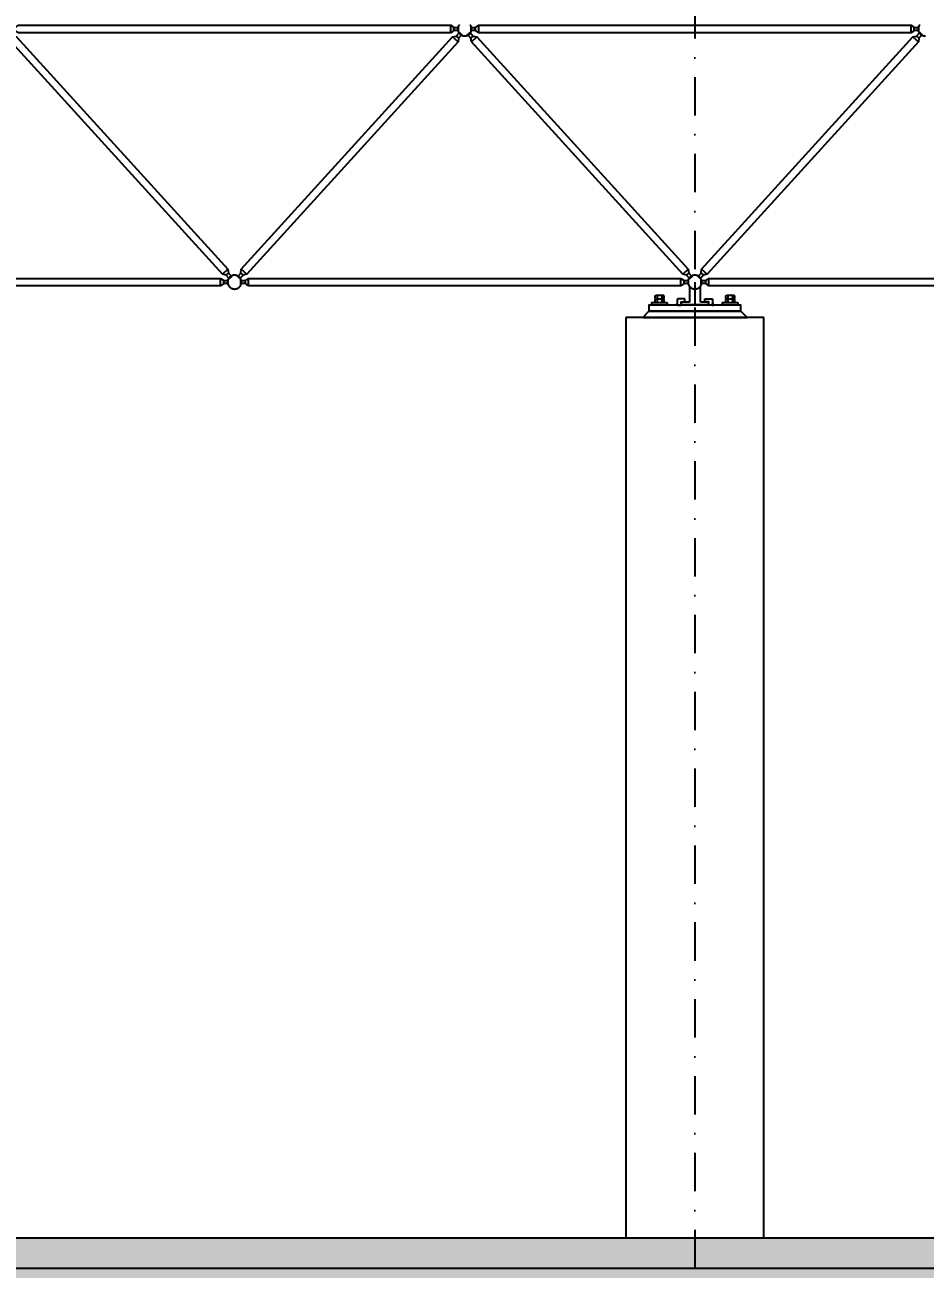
# Model space of a CAD drawing. Header units: centimetres. Extents: x 77182 to 116086, y 20619 to 33555.
# Drawn here: x 99028 to 99615, y 21920 to 22731 of the extents above; entities that cross this region are included whole.
import ezdxf

# ---------------------------------------------------------------- set-up
doc = ezdxf.new("R2010")
doc.units = ezdxf.units.CM
doc.header["$LTSCALE"] = 100
doc.linetypes.add('DASHDOT2', pattern=[0.5, 0.25, -0.125, 0, -0.125])
for name, color, linetype in [('A-ANNO-DIMS', 187, 'Continuous'), ('A-ANNO-GRID', 155, 'DASHDOT2'), ('A-ELEV-01', 255, 'Continuous'), ('A-ELEV-02', 253, 'Continuous'), ('S-CONC', 5, 'Continuous'), ('S-HTCH', 8, 'Continuous')]:
    doc.layers.add(name, color=color, linetype=linetype)
doc.styles.add('Fields_100', font='act_simplex.shx', dxfattribs={"width": 0.8, "height": 20})
doc.dimstyles.new('FIELDS_100', dxfattribs={"dimscale": 0, "dimtxt": 20, "dimasz": 5, "dimexe": 5, "dimexo": 5, "dimgap": 5, "dimtad": 0, "dimdec": 0, "dimzin": 0, "dimdsep": 46, "dimtxsty": 'Fields_100', "dimblk": 'DOT', "dimcen": 0.09, "dimclrt": 50, "dimadec": 0, "dimazin": 0, "dimtfac": 1, "dimtdec": 0, "dimtix": 1, "dimtofl": 0, "dimtmove": 1, "dimatfit": 3, "dimfxl": 5, "dimfxlon": 1, "dimtolj": 1, "dimtzin": 0, "dimarcsym": 0})

# ---------------------------------------------------------------- blocks, each defined once
blk = doc.blocks.new('SOMUN')
for p, q in [((-9.8, 7.1), (-8.2, 8)), ((-9.8, 0.9), (-9.8, 7.1)), ((-9.8, 0.9), (-8.2, 0)), ((-8.2, 8), (-5, 8)), ((-8.2, 0), (-5, 0)), ((-5, 7.1), (-6.6, 8)), ((-5, 0.9), (-6.6, 0)), ((-5, 8), (5, 8)), ((-5, 7.1), (-1.7, 8)), ((-5, 7.1), (-5, 0.9)), ((-5, 0.9), (-1.7, 0)), ((-5, 0), (5, 0)), ((5, 7.1), (1.7, 8)), ((5, 0.9), (1.7, 0)), ((5, 8), (8.2, 8)), ((5, 7.1), (6.6, 8)), ((5, 7.1), (5, 0.9)), ((5, 0.9), (6.6, 0)), ((5, 0), (8.2, 0)), ((9.8, 7.1), (8.2, 8)), ((9.8, 0.9), (8.2, 0)), ((9.8, 0.9), (9.8, 7.1))]:
    blk.add_line(p, q)
blk = doc.blocks.new('_Dot')
at = {"color": 0, "linetype": 'ByBlock', "lineweight": -2}
blk.add_line((-0.5, 0), (-1, 0), dxfattribs=at)
at = {"color": 0, "linetype": 'ByBlock', "const_width": 0.5}
blk.add_lwpolyline([(-0.25, 0, 1), (0.25, 0, 1)], format="xyb", close=True, dxfattribs=at)
blk = doc.blocks.new('*D14')
at = {"layer": 'A-ANNO-DIMS', "color": 0, "lineweight": -2, "transparency": 16777216}
for p, q in [((97664.7, 23343.48), (97664.7, 23353.48)), ((97669.7, 23348.48), (98533.03, 23348.48)), ((99459.7, 23348.48), (98596.36, 23348.48)), ((99464.7, 23343.48), (99464.7, 23353.48))]:
    blk.add_line(p, q, dxfattribs=at)
at = {"layer": 'DEFPOINTS', "color": 0, "transparency": 16777216}
for p in [(99464.7, 23348.48), (97664.7, 22503.48), (99464.7, 22503.48)]:
    blk.add_point(p, dxfattribs=at)
at = {"layer": 'A-ANNO-DIMS', "color": 0, "lineweight": -2, "transparency": 16777216, "xscale": 5, "yscale": 5, "zscale": 5, "rotation": 180}
blk.add_blockref('_Dot', (97664.7, 23348.48), dxfattribs=at)
at = {"layer": 'A-ANNO-DIMS', "color": 0, "lineweight": -2, "transparency": 16777216, "xscale": 5, "yscale": 5, "zscale": 5}
blk.add_blockref('_Dot', (99464.7, 23348.48), dxfattribs=at)
at = {"layer": 'A-ANNO-DIMS', "color": 50, "transparency": 16777216, "insert": (98564.7, 23348.48), "char_height": 20, "attachment_point": 5, "style": 'Fields_100'}
blk.add_mtext('\\A1;1800', dxfattribs=at)
blk = doc.blocks.new('*D15')
at = {"layer": 'A-ANNO-DIMS', "color": 0, "lineweight": -2, "transparency": 16777216}
for p, q in [((99464.7, 23343.48), (99464.7, 23353.48)), ((99469.7, 23348.48), (100333.03, 23348.48)), ((101259.7, 23348.48), (100396.36, 23348.48)), ((101264.7, 23343.48), (101264.7, 23353.48))]:
    blk.add_line(p, q, dxfattribs=at)
at = {"layer": 'DEFPOINTS', "color": 0, "transparency": 16777216}
for p in [(101264.7, 23348.48), (99464.7, 22503.48), (101264.7, 22503.48)]:
    blk.add_point(p, dxfattribs=at)
at = {"layer": 'A-ANNO-DIMS', "color": 0, "lineweight": -2, "transparency": 16777216, "xscale": 5, "yscale": 5, "zscale": 5, "rotation": 180}
blk.add_blockref('_Dot', (99464.7, 23348.48), dxfattribs=at)
at = {"layer": 'A-ANNO-DIMS', "color": 0, "lineweight": -2, "transparency": 16777216, "xscale": 5, "yscale": 5, "zscale": 5}
blk.add_blockref('_Dot', (101264.7, 23348.48), dxfattribs=at)
at = {"layer": 'A-ANNO-DIMS', "color": 50, "transparency": 16777216, "insert": (100364.7, 23348.48), "char_height": 20, "attachment_point": 5, "style": 'Fields_100'}
blk.add_mtext('\\A1;1800', dxfattribs=at)

msp = doc.modelspace()

# ---------------------------------------------------------------- hatches: boundary and pattern name
at = {"layer": 'A-ELEV-02'}
for points in [[(99453.2, 22548.69), (99453.5, 22548.39), (99452.5, 22548.39), (99452.5, 22548.42), (99452.5, 22548.45), (99452.5, 22548.49), (99452.51, 22548.52), (99452.51, 22548.56), (99452.52, 22548.59), (99452.53, 22548.62), (99452.53, 22548.66), (99452.54, 22548.69), (99452.56, 22548.72), (99452.57, 22548.75), (99452.58, 22548.79), (99452.59, 22548.82), (99452.61, 22548.85), (99452.63, 22548.88), (99452.64, 22548.91), (99452.66, 22548.94), (99452.68, 22548.96), (99452.7, 22548.99), (99452.72, 22549.02), (99452.74, 22549.04), (99452.77, 22549.07), (99452.79, 22549.09), (99452.82, 22549.12), (99452.84, 22549.14), (99452.87, 22549.16), (99452.89, 22549.18), (99452.92, 22549.2), (99452.95, 22549.22), (99452.98, 22549.24), (99453.01, 22549.26), (99453.04, 22549.28), (99453.07, 22549.29), (99453.1, 22549.3), (99453.13, 22549.32), (99453.17, 22549.33), (99453.2, 22549.34)], [(99476.2, 22548.69), (99475.9, 22548.39), (99476.9, 22548.39), (99476.9, 22548.42), (99476.9, 22548.45), (99476.89, 22548.49), (99476.89, 22548.52), (99476.88, 22548.56), (99476.88, 22548.59), (99476.87, 22548.62), (99476.86, 22548.66), (99476.85, 22548.69), (99476.84, 22548.72), (99476.83, 22548.75), (99476.81, 22548.79), (99476.8, 22548.82), (99476.78, 22548.85), (99476.77, 22548.88), (99476.75, 22548.91), (99476.73, 22548.94), (99476.71, 22548.96), (99476.69, 22548.99), (99476.67, 22549.02), (99476.65, 22549.04), (99476.63, 22549.07), (99476.6, 22549.09), (99476.58, 22549.12), (99476.55, 22549.14), (99476.53, 22549.16), (99476.5, 22549.18), (99476.47, 22549.2), (99476.44, 22549.22), (99476.42, 22549.24), (99476.39, 22549.26), (99476.36, 22549.28), (99476.32, 22549.29), (99476.29, 22549.3), (99476.26, 22549.32), (99476.23, 22549.33), (99476.2, 22549.34)]]:
    msp.add_hatch(color=256, dxfattribs=at).paths.add_polyline_path(points, flags=0)
at = {"layer": 'S-HTCH'}
h = msp.add_hatch(dxfattribs=at)
h.set_pattern_fill('ANSI33', color=256, style=0)
h.set_pattern_definition([(45, (84445.261, 23206.629), (-4.490128, 4.490128), []), (45, (84449.7513, 23206.629), (-4.490128, 4.490128), [3.175, -1.5875])])
h.paths.add_polyline_path([(109909.7, 21920.39), (109909.7, 21940.39), (94019.7, 21940.39), (94019.7, 21920.39)])
h.paths.add_polyline_path([(109909.7, 21940.39), (109909.7, 21920.39), (111808.2, 21920.39), (111808.2, 21940.39)])
h = msp.add_hatch(dxfattribs=at)
h.set_pattern_fill('AR-CONC', color=256, scale=0.1, style=0)
h.set_pattern_definition([(50, (-37297.674, 23541.89), (18.2184669, -1.5939086), [1.905, -20.955]), (355, (-37297.674, 23541.89), (-3.5243421, 19.1056845), [1.524, -16.7640584]), (100.451445, (-37296.156, 23541.757), (14.6941247, 17.5117752), [1.6190009, -17.8090245]), (46.1842, (-37297.674, 23546.97), (27.107904, -4.2042328), [2.8575, -31.4325]), (96.635558, (-37295.415, 23546.62), (23.7404134, 24.7426125), [2.4285023, -26.713561]), (351.184151, (-37297.674, 23546.97), (23.7404134, 24.7426125), [2.2859967, -25.145973]), (21, (-37295.134, 23545.7), (15.1614391, -10.2265198), [1.905, -20.955]), (326, (-37295.134, 23545.7), (6.1802028, 18.4187966), [1.524, -16.764]), (71.451445, (-37293.87, 23544.848), (21.341642, 8.1922769), [1.6190009, -17.8089938]), (37.5, (-37297.674, 23541.89), (0.30886033, 8.4555039), [0, -16.5608, 0, -17.018, 0, -16.8275]), (7.5, (-37297.674, 23541.89), (6.68196625, 10.0180575), [0, -9.7028, 0, -16.1798, 0, -6.4135]), (327.5, (-37303.3384, 23541.89), (13.55905952, -0.5728744), [0, -6.35, 0, -19.812, 0, -26.289]), (317.5, (-37305.878, 23541.89), (14.8129181, 2.5426491), [0, -8.255, 0, -13.1572, 0, -18.669])])
h.paths.add_polyline_path([(111782.7, 21920.39), (94019.7, 21920.39), (94019.7, 21910.39), (111782.7, 21910.39)])

# ---------------------------------------------------------------- linework, layer by layer
for points in [[(99430.7, 22540.39), (99498.7, 22540.39), (99494.7, 22544.39), (99434.7, 22544.39)], [(99434.7, 22544.39), (99494.7, 22544.39), (99494.7, 22548.39), (99434.7, 22548.39)]]:
    msp.add_lwpolyline(points, close=True)
at = {"elevation": 0}
for points in [[(99446.7, 22549.99), (99446.7, 22548.39), (99436.7, 22548.39), (99436.7, 22549.99), (99446.7, 22549.99)], [(99492.7, 22549.99), (99492.7, 22548.39), (99482.7, 22548.39), (99482.7, 22549.99), (99492.7, 22549.99)]]:
    msp.add_lwpolyline(points, dxfattribs=at)
at = {"layer": 'A-ANNO-GRID'}
msp.add_lwpolyline([(99464.7, 23398.48), (99464.7, 21665.39)], dxfattribs=at)
at = {"layer": 'A-ELEV-01'}
for points in [[(99419.7, 22540.39), (99419.7, 21940.39)], [(99509.7, 22540.39), (99419.7, 22540.39)], [(99509.7, 21940.39), (99509.7, 22540.39)]]:
    msp.add_lwpolyline(points, dxfattribs=at)
at = {"layer": 'A-ELEV-02'}
for points in [[(99018.8, 22729.39), (99021.8, 22729.39), (99023.8, 22730.8), (99305.6, 22730.8), (99307.6, 22729.39), (99310.6, 22729.39)], [(99305.6, 22725.97), (99305.6, 22730.8)], [(99311.1, 22731.09), (99311.01, 22730.97), (99310.93, 22730.84), (99310.85, 22730.71), (99310.77, 22730.58), (99310.7, 22730.45), (99310.63, 22730.31), (99310.56, 22730.17), (99310.51, 22730.02), (99310.45, 22729.88), (99310.43, 22729.8), (99310.4, 22729.73), (99310.38, 22729.65), (99310.36, 22729.57), (99310.34, 22729.5), (99310.32, 22729.42), (99310.3, 22729.34), (99310.28, 22729.26), (99310.27, 22729.19), (99310.26, 22729.11), (99310.24, 22729.03), (99310.23, 22728.95), (99310.22, 22728.87), (99310.22, 22728.79), (99310.21, 22728.71), (99310.2, 22728.63), (99310.2, 22728.55), (99310.2, 22728.47), (99310.2, 22728.39), (99310.2, 22728.31), (99310.2, 22728.23), (99310.2, 22728.15), (99310.21, 22728.07), (99310.21, 22727.99), (99310.22, 22727.92), (99310.23, 22727.84), (99310.24, 22727.76), (99310.25, 22727.68), (99310.28, 22727.53), (99310.31, 22727.37), (99310.35, 22727.22), (99310.39, 22727.07), (99310.44, 22726.93), (99310.49, 22726.79), (99310.55, 22726.65), (99310.61, 22726.51), (99310.67, 22726.37), (99310.74, 22726.24), (99310.81, 22726.11), (99310.89, 22725.98), (99310.98, 22725.86), (99311.07, 22725.73), (99311.16, 22725.61), (99311.26, 22725.49), (99311.36, 22725.37), (99311.47, 22725.25), (99311.52, 22725.2), (99311.58, 22725.14), (99311.64, 22725.09), (99311.69, 22725.04), (99311.75, 22724.98), (99311.81, 22724.93), (99311.88, 22724.88), (99311.94, 22724.83), (99312, 22724.78), (99312.07, 22724.74), (99312.13, 22724.69), (99312.2, 22724.65), (99312.26, 22724.6), (99312.33, 22724.56), (99312.4, 22724.52), (99312.47, 22724.48), (99312.54, 22724.44), (99312.61, 22724.4), (99312.68, 22724.36), (99312.75, 22724.33), (99312.82, 22724.3), (99312.9, 22724.26), (99312.97, 22724.23), (99313.04, 22724.2), (99313.12, 22724.17), (99313.19, 22724.15), (99313.27, 22724.12), (99313.34, 22724.1), (99313.49, 22724.05), (99313.64, 22724.01), (99313.79, 22723.98), (99313.95, 22723.95), (99314.1, 22723.93), (99314.25, 22723.91), (99314.4, 22723.9), (99314.55, 22723.89), (99314.7, 22723.89), (99314.85, 22723.89), (99315, 22723.9), (99315.15, 22723.91), (99315.3, 22723.93), (99315.45, 22723.95), (99315.6, 22723.98), (99315.75, 22724.01), (99315.9, 22724.05), (99316.05, 22724.1), (99316.13, 22724.12), (99316.2, 22724.15), (99316.28, 22724.17), (99316.35, 22724.2), (99316.43, 22724.23), (99316.5, 22724.26), (99316.57, 22724.3), (99316.64, 22724.33), (99316.71, 22724.36), (99316.79, 22724.4), (99316.86, 22724.44), (99316.93, 22724.48), (99316.99, 22724.52), (99317.06, 22724.56), (99317.13, 22724.6), (99317.2, 22724.65), (99317.26, 22724.69), (99317.33, 22724.74), (99317.39, 22724.78), (99317.46, 22724.83), (99317.52, 22724.88), (99317.58, 22724.93), (99317.64, 22724.98), (99317.7, 22725.04), (99317.76, 22725.09), (99317.82, 22725.14), (99317.87, 22725.2), (99317.93, 22725.25), (99318.04, 22725.37), (99318.14, 22725.49), (99318.24, 22725.61), (99318.33, 22725.73), (99318.42, 22725.86), (99318.5, 22725.98), (99318.58, 22726.11), (99318.65, 22726.24), (99318.72, 22726.37), (99318.79, 22726.51), (99318.85, 22726.65), (99318.9, 22726.79), (99318.95, 22726.93), (99319, 22727.07), (99319.04, 22727.22), (99319.08, 22727.37), (99319.11, 22727.53), (99319.14, 22727.68), (99319.15, 22727.76), (99319.16, 22727.84), (99319.17, 22727.92), (99319.18, 22727.99), (99319.19, 22728.07), (99319.19, 22728.15), (99319.19, 22728.23), (99319.2, 22728.31), (99319.2, 22728.39), (99319.2, 22728.47), (99319.19, 22728.55), (99319.19, 22728.63), (99319.19, 22728.71), (99319.18, 22728.79), (99319.17, 22728.87), (99319.16, 22728.95), (99319.15, 22729.03), (99319.14, 22729.11), (99319.13, 22729.19), (99319.11, 22729.26), (99319.09, 22729.34), (99319.08, 22729.42), (99319.06, 22729.5), (99319.04, 22729.57), (99319.02, 22729.65), (99318.99, 22729.73), (99318.97, 22729.8), (99318.94, 22729.88), (99318.89, 22730.02), (99318.83, 22730.17), (99318.77, 22730.31), (99318.7, 22730.45), (99318.63, 22730.58), (99318.55, 22730.71), (99318.47, 22730.84), (99318.38, 22730.97), (99318.3, 22731.09)], [(99310.6, 22726.53), (99310.6, 22730.24)], [(99318.8, 22729.39), (99321.8, 22729.39), (99323.8, 22730.8), (99605.6, 22730.8), (99607.6, 22729.39), (99610.6, 22729.39)], [(99318.8, 22726.53), (99318.8, 22730.24)], [(99323.8, 22725.97), (99323.8, 22730.8)], [(99605.6, 22725.97), (99605.6, 22730.8)], [(99611.1, 22731.09), (99611.01, 22730.97), (99610.93, 22730.84), (99610.85, 22730.71), (99610.77, 22730.58), (99610.7, 22730.45), (99610.63, 22730.31), (99610.56, 22730.17), (99610.51, 22730.02), (99610.45, 22729.88), (99610.43, 22729.8), (99610.4, 22729.73), (99610.38, 22729.65), (99610.36, 22729.57), (99610.34, 22729.5), (99610.32, 22729.42), (99610.3, 22729.34), (99610.28, 22729.26), (99610.27, 22729.19), (99610.26, 22729.11), (99610.24, 22729.03), (99610.23, 22728.95), (99610.22, 22728.87), (99610.22, 22728.79), (99610.21, 22728.71), (99610.2, 22728.63), (99610.2, 22728.55), (99610.2, 22728.47), (99610.2, 22728.39), (99610.2, 22728.31), (99610.2, 22728.23), (99610.2, 22728.15), (99610.21, 22728.07), (99610.21, 22727.99), (99610.22, 22727.92), (99610.23, 22727.84), (99610.24, 22727.76), (99610.25, 22727.68), (99610.28, 22727.53), (99610.31, 22727.37), (99610.35, 22727.22), (99610.39, 22727.07), (99610.44, 22726.93), (99610.49, 22726.79), (99610.55, 22726.65), (99610.61, 22726.51), (99610.67, 22726.37), (99610.74, 22726.24), (99610.81, 22726.11), (99610.89, 22725.98), (99610.98, 22725.86), (99611.07, 22725.73), (99611.16, 22725.61), (99611.26, 22725.49), (99611.36, 22725.37), (99611.47, 22725.25), (99611.52, 22725.2), (99611.58, 22725.14), (99611.64, 22725.09), (99611.69, 22725.04), (99611.75, 22724.98), (99611.81, 22724.93), (99611.88, 22724.88), (99611.94, 22724.83), (99612, 22724.78), (99612.07, 22724.74), (99612.13, 22724.69), (99612.2, 22724.65), (99612.26, 22724.6), (99612.33, 22724.56), (99612.4, 22724.52), (99612.47, 22724.48), (99612.54, 22724.44), (99612.61, 22724.4), (99612.68, 22724.36), (99612.75, 22724.33), (99612.82, 22724.3), (99612.9, 22724.26), (99612.97, 22724.23), (99613.04, 22724.2), (99613.12, 22724.17), (99613.19, 22724.15), (99613.27, 22724.12), (99613.34, 22724.1), (99613.49, 22724.05), (99613.64, 22724.01), (99613.79, 22723.98), (99613.95, 22723.95), (99614.1, 22723.93), (99614.25, 22723.91), (99614.4, 22723.9), (99614.55, 22723.89), (99614.7, 22723.89), (99614.85, 22723.89)], [(99610.6, 22726.53), (99610.6, 22730.24)], [(99310.6, 22727.39), (99307.6, 22727.39), (99305.6, 22725.97), (99023.8, 22725.97), (99021.8, 22727.39), (99018.8, 22727.39)], [(99306.79, 22723.28), (99310.36, 22720.03)], [(99307.6, 22727.39), (99307.6, 22729.39)], [(99309.18, 22723.81), (99310.66, 22722.46)], [(99310.57, 22726.6), (99313.31, 22724.11)], [(99316.08, 22724.11), (99318.83, 22726.6)], [(99318.73, 22722.46), (99320.21, 22723.81)], [(99610.6, 22727.39), (99607.6, 22727.39), (99605.6, 22725.97), (99323.8, 22725.97), (99321.8, 22727.39), (99318.8, 22727.39)], [(99319.03, 22720.03), (99322.61, 22723.28)], [(99321.8, 22727.39), (99321.8, 22729.39)], [(99606.79, 22723.28), (99610.36, 22720.03)], [(99607.6, 22727.39), (99607.6, 22729.39)], [(99609.18, 22723.81), (99610.66, 22722.46)], [(99610.57, 22726.6), (99613.31, 22724.11)], [(99156.79, 22568.5), (99160.36, 22571.74)], [(99159.18, 22567.97), (99160.66, 22569.31)], [(99160.57, 22565.17), (99163.31, 22567.67)], [(99166.08, 22567.67), (99168.83, 22565.17)], [(99168.73, 22569.31), (99170.21, 22567.97)], [(99169.03, 22571.74), (99172.61, 22568.5)], [(99456.79, 22568.5), (99460.36, 22571.74)], [(99459.18, 22567.97), (99460.66, 22569.31)], [(99468.3, 22560.69), (99468.38, 22560.81), (99468.47, 22560.93), (99468.55, 22561.06), (99468.63, 22561.19), (99468.7, 22561.33), (99468.77, 22561.46), (99468.83, 22561.61), (99468.89, 22561.75), (99468.94, 22561.9), (99468.97, 22561.97), (99468.99, 22562.05), (99469.02, 22562.12), (99469.04, 22562.2), (99469.06, 22562.28), (99469.08, 22562.35), (99469.09, 22562.43), (99469.11, 22562.51), (99469.13, 22562.59), (99469.14, 22562.67), (99469.15, 22562.74), (99469.16, 22562.82), (99469.17, 22562.9), (99469.18, 22562.98), (99469.19, 22563.06), (99469.19, 22563.14), (99469.19, 22563.22), (99469.2, 22563.3), (99469.2, 22563.38), (99469.2, 22563.46), (99469.19, 22563.54), (99469.19, 22563.62), (99469.19, 22563.7), (99469.18, 22563.78), (99469.17, 22563.86), (99469.16, 22563.94), (99469.15, 22564.01), (99469.14, 22564.09), (99469.11, 22564.25), (99469.08, 22564.4), (99469.04, 22564.55), (99469, 22564.7), (99468.95, 22564.84), (99468.9, 22564.99), (99468.85, 22565.13), (99468.79, 22565.27), (99468.72, 22565.4), (99468.65, 22565.53), (99468.58, 22565.66), (99468.5, 22565.79), (99468.42, 22565.92), (99468.33, 22566.04), (99468.24, 22566.17), (99468.14, 22566.29), (99468.04, 22566.4), (99467.93, 22566.52), (99467.87, 22566.58), (99467.82, 22566.63), (99467.76, 22566.68), (99467.7, 22566.74), (99467.64, 22566.79), (99467.58, 22566.84), (99467.52, 22566.89), (99467.46, 22566.94), (99467.39, 22566.99), (99467.33, 22567.04), (99467.26, 22567.08), (99467.2, 22567.13), (99467.13, 22567.17), (99467.06, 22567.21), (99466.99, 22567.26), (99466.93, 22567.3), (99466.86, 22567.34), (99466.79, 22567.37), (99466.71, 22567.41), (99466.64, 22567.44), (99466.57, 22567.48), (99466.5, 22567.51), (99466.43, 22567.54), (99466.35, 22567.57), (99466.28, 22567.6), (99466.2, 22567.63), (99466.13, 22567.65), (99466.05, 22567.68), (99465.9, 22567.72), (99465.75, 22567.76), (99465.6, 22567.79), (99465.45, 22567.82), (99465.3, 22567.85), (99465.15, 22567.86), (99465, 22567.88), (99464.85, 22567.88), (99464.7, 22567.89), (99464.55, 22567.88), (99464.4, 22567.88), (99464.25, 22567.86), (99464.1, 22567.85), (99463.95, 22567.82), (99463.79, 22567.79), (99463.64, 22567.76), (99463.49, 22567.72), (99463.34, 22567.68), (99463.27, 22567.65), (99463.19, 22567.63), (99463.12, 22567.6), (99463.04, 22567.57), (99462.97, 22567.54), (99462.9, 22567.51), (99462.82, 22567.48), (99462.75, 22567.44), (99462.68, 22567.41), (99462.61, 22567.37), (99462.54, 22567.34), (99462.47, 22567.3), (99462.4, 22567.26), (99462.33, 22567.21), (99462.26, 22567.17), (99462.2, 22567.13), (99462.13, 22567.08), (99462.07, 22567.04), (99462, 22566.99), (99461.94, 22566.94), (99461.88, 22566.89), (99461.81, 22566.84), (99461.75, 22566.79), (99461.69, 22566.74), (99461.64, 22566.68), (99461.58, 22566.63), (99461.52, 22566.58), (99461.47, 22566.52), (99461.36, 22566.4), (99461.26, 22566.29), (99461.16, 22566.17), (99461.07, 22566.04), (99460.98, 22565.92), (99460.89, 22565.79), (99460.81, 22565.66), (99460.74, 22565.53), (99460.67, 22565.4), (99460.61, 22565.27), (99460.55, 22565.13), (99460.49, 22564.99), (99460.44, 22564.84), (99460.39, 22564.7), (99460.35, 22564.55), (99460.31, 22564.4), (99460.28, 22564.25), (99460.25, 22564.09), (99460.24, 22564.01), (99460.23, 22563.94), (99460.22, 22563.86), (99460.21, 22563.78), (99460.21, 22563.7), (99460.2, 22563.62), (99460.2, 22563.54), (99460.2, 22563.46), (99460.2, 22563.38), (99460.2, 22563.3), (99460.2, 22563.22), (99460.2, 22563.14), (99460.21, 22563.06), (99460.22, 22562.98), (99460.22, 22562.9), (99460.23, 22562.82), (99460.24, 22562.74), (99460.26, 22562.67), (99460.27, 22562.59), (99460.28, 22562.51), (99460.3, 22562.43), (99460.32, 22562.35), (99460.34, 22562.28), (99460.36, 22562.2), (99460.38, 22562.12), (99460.4, 22562.05), (99460.43, 22561.97), (99460.45, 22561.9), (99460.51, 22561.75), (99460.56, 22561.61), (99460.63, 22561.46), (99460.7, 22561.33), (99460.77, 22561.19), (99460.85, 22561.06), (99460.93, 22560.93), (99461.01, 22560.81), (99461.1, 22560.69)], [(99460.57, 22565.17), (99463.31, 22567.67)], [(99466.08, 22567.67), (99468.83, 22565.17)], [(99468.73, 22569.31), (99470.21, 22567.97)], [(99469.03, 22571.74), (99472.61, 22568.5)], [(98868.8, 22564.39), (98871.8, 22564.39), (98873.8, 22565.8), (99155.6, 22565.8), (99157.6, 22564.39), (99160.6, 22564.39)], [(99160.6, 22562.39), (99157.6, 22562.39), (99155.6, 22560.97), (98873.8, 22560.97), (98871.8, 22562.39), (98868.8, 22562.39)], [(99155.6, 22560.97), (99155.6, 22565.8)], [(99157.6, 22562.39), (99157.6, 22564.39)], [(99160.6, 22561.53), (99160.6, 22565.24)], [(99168.8, 22564.39), (99171.8, 22564.39), (99173.8, 22565.8), (99455.6, 22565.8), (99457.6, 22564.39), (99460.6, 22564.39)], [(99168.8, 22561.53), (99168.8, 22565.24)], [(99460.6, 22562.39), (99457.6, 22562.39), (99455.6, 22560.97), (99173.8, 22560.97), (99171.8, 22562.39), (99168.8, 22562.39)], [(99171.8, 22562.39), (99171.8, 22564.39)], [(99173.8, 22560.97), (99173.8, 22565.8)], [(99455.6, 22560.97), (99455.6, 22565.8)], [(99457.6, 22562.39), (99457.6, 22564.39)], [(99460.6, 22561.53), (99460.6, 22565.24)], [(99461.1, 22560.69), (99461.1, 22550.39)], [(99464.7, 22563.39), (99464.7, 22548.39)], [(99468.3, 22550.39), (99468.3, 22560.69)], [(99468.8, 22564.39), (99471.8, 22564.39), (99473.8, 22565.8), (99755.6, 22565.8), (99757.6, 22564.39), (99760.6, 22564.39)], [(99468.8, 22561.53), (99468.8, 22565.24)], [(99760.6, 22562.39), (99757.6, 22562.39), (99755.6, 22560.97), (99473.8, 22560.97), (99471.8, 22562.39), (99468.8, 22562.39)], [(99471.8, 22562.39), (99471.8, 22564.39)], [(99473.8, 22560.97), (99473.8, 22565.8)], [(99453.2, 22549.34), (99453.18, 22549.33), (99453.16, 22549.33), (99453.14, 22549.32), (99453.13, 22549.32), (99453.11, 22549.31), (99453.09, 22549.3), (99453.07, 22549.29), (99453.06, 22549.28), (99453.04, 22549.28), (99453.02, 22549.27), (99453.01, 22549.26), (99452.99, 22549.25), (99452.97, 22549.24), (99452.96, 22549.23), (99452.94, 22549.22), (99452.92, 22549.2), (99452.91, 22549.19), (99452.89, 22549.18), (99452.87, 22549.17), (99452.86, 22549.16), (99452.84, 22549.14), (99452.83, 22549.13), (99452.81, 22549.12), (99452.8, 22549.1), (99452.78, 22549.09), (99452.77, 22549.07), (99452.76, 22549.06), (99452.74, 22549.04), (99452.73, 22549.03), (99452.72, 22549.01), (99452.7, 22548.99), (99452.69, 22548.98), (99452.68, 22548.96), (99452.67, 22548.94), (99452.66, 22548.93), (99452.65, 22548.91), (99452.64, 22548.89), (99452.62, 22548.88), (99452.62, 22548.86), (99452.61, 22548.84), (99452.6, 22548.82), (99452.59, 22548.8), (99452.58, 22548.78), (99452.57, 22548.77), (99452.56, 22548.75), (99452.56, 22548.73), (99452.55, 22548.71), (99452.54, 22548.69), (99452.54, 22548.67), (99452.53, 22548.65), (99452.53, 22548.63), (99452.52, 22548.61), (99452.52, 22548.59), (99452.52, 22548.58), (99452.51, 22548.56), (99452.51, 22548.54), (99452.51, 22548.52), (99452.5, 22548.5), (99452.5, 22548.48), (99452.5, 22548.46), (99452.5, 22548.44), (99452.5, 22548.42), (99452.5, 22548.41), (99452.5, 22548.39)], [(99453.5, 22548.39), (99452.5, 22548.39)], [(99453.5, 22548.39), (99453.2, 22548.69)], [(99461.1, 22550.39), (99455.8, 22550.39)], [(99455.8, 22550.39), (99455.8, 22548.79)], [(99455.8, 22548.79), (99473.6, 22548.79)], [(99456, 22548.39), (99456, 22548.59)], [(99456, 22548.59), (99473.39, 22548.59)], [(99473.39, 22548.39), (99456, 22548.39)], [(99456.05, 22548.59), (99456.05, 22548.79)], [(99473.6, 22550.39), (99468.3, 22550.39)], [(99473.35, 22548.59), (99473.35, 22548.79)], [(99473.39, 22548.39), (99473.39, 22548.59)], [(99473.6, 22548.79), (99473.6, 22550.39)], [(99475.9, 22548.39), (99476.2, 22548.69)], [(99475.9, 22548.39), (99476.9, 22548.39)], [(99476.9, 22548.39), (99476.9, 22548.41), (99476.9, 22548.42), (99476.9, 22548.44), (99476.89, 22548.46), (99476.89, 22548.48), (99476.89, 22548.5), (99476.89, 22548.52), (99476.89, 22548.54), (99476.88, 22548.56), (99476.88, 22548.58), (99476.88, 22548.59), (99476.87, 22548.61), (99476.87, 22548.63), (99476.86, 22548.65), (99476.86, 22548.67), (99476.85, 22548.69), (99476.84, 22548.71), (99476.84, 22548.73), (99476.83, 22548.75), (99476.82, 22548.77), (99476.82, 22548.78), (99476.81, 22548.8), (99476.8, 22548.82), (99476.79, 22548.84), (99476.78, 22548.86), (99476.77, 22548.88), (99476.76, 22548.89), (99476.75, 22548.91), (99476.74, 22548.93), (99476.73, 22548.94), (99476.72, 22548.96), (99476.7, 22548.98), (99476.69, 22548.99), (99476.68, 22549.01), (99476.67, 22549.03), (99476.65, 22549.04), (99476.64, 22549.06), (99476.63, 22549.07), (99476.61, 22549.09), (99476.6, 22549.1), (99476.58, 22549.12), (99476.57, 22549.13), (99476.55, 22549.14), (99476.54, 22549.16), (99476.52, 22549.17), (99476.51, 22549.18), (99476.49, 22549.19), (99476.47, 22549.2), (99476.46, 22549.22), (99476.44, 22549.23), (99476.42, 22549.24), (99476.41, 22549.25), (99476.39, 22549.26), (99476.37, 22549.27), (99476.36, 22549.28), (99476.34, 22549.28), (99476.32, 22549.29), (99476.3, 22549.3), (99476.29, 22549.31), (99476.27, 22549.32), (99476.25, 22549.32), (99476.23, 22549.33), (99476.22, 22549.33), (99476.2, 22549.34)]]:
    msp.add_lwpolyline(points, dxfattribs=at)
for points in [[(99161.2, 22565.75), (99159.18, 22567.97), (99156.79, 22568.5), (99019.03, 22720.03), (99018.73, 22722.46), (99016.72, 22724.68), (99018.2, 22726.03), (99020.21, 22723.81), (99022.61, 22723.28), (99160.36, 22571.74), (99160.66, 22569.31), (99162.68, 22567.09)], [(99166.72, 22567.09), (99168.73, 22569.31), (99169.03, 22571.74), (99306.79, 22723.28), (99309.18, 22723.81), (99311.2, 22726.03), (99312.68, 22724.68), (99310.66, 22722.46), (99310.36, 22720.03), (99172.61, 22568.5), (99170.21, 22567.97), (99168.2, 22565.75)], [(99461.2, 22565.75), (99459.18, 22567.97), (99456.79, 22568.5), (99319.03, 22720.03), (99318.73, 22722.46), (99316.72, 22724.68), (99318.2, 22726.03), (99320.21, 22723.81), (99322.61, 22723.28), (99460.36, 22571.74), (99460.66, 22569.31), (99462.68, 22567.09)], [(99466.72, 22567.09), (99468.73, 22569.31), (99469.03, 22571.74), (99606.79, 22723.28), (99609.18, 22723.81), (99611.2, 22726.03), (99612.68, 22724.68), (99610.66, 22722.46), (99610.36, 22720.03), (99472.61, 22568.5), (99470.21, 22567.97), (99468.2, 22565.75)], [(99169.2, 22563.39), (99169.2, 22563.49), (99169.19, 22563.59), (99169.19, 22563.69), (99169.18, 22563.79), (99169.17, 22563.89), (99169.16, 22564), (99169.14, 22564.1), (99169.12, 22564.21), (99169.1, 22564.31), (99169.08, 22564.41), (99169.05, 22564.52), (99169.02, 22564.62), (99168.99, 22564.73), (99168.96, 22564.83), (99168.92, 22564.94), (99168.88, 22565.04), (99168.84, 22565.15), (99168.79, 22565.25), (99168.75, 22565.35), (99168.69, 22565.45), (99168.64, 22565.55), (99168.58, 22565.65), (99168.53, 22565.75), (99168.46, 22565.85), (99168.4, 22565.94), (99168.33, 22566.04), (99168.26, 22566.13), (99168.19, 22566.22), (99168.12, 22566.31), (99168.04, 22566.4), (99167.96, 22566.49), (99167.88, 22566.57), (99167.8, 22566.65), (99167.71, 22566.73), (99167.62, 22566.81), (99167.53, 22566.88), (99167.44, 22566.95), (99167.35, 22567.02), (99167.26, 22567.09), (99167.16, 22567.15), (99167.06, 22567.21), (99166.96, 22567.27), (99166.86, 22567.33), (99166.76, 22567.38), (99166.66, 22567.43), (99166.56, 22567.48), (99166.46, 22567.53), (99166.35, 22567.57), (99166.25, 22567.61), (99166.15, 22567.65), (99166.04, 22567.68), (99165.94, 22567.71), (99165.83, 22567.74), (99165.73, 22567.77), (99165.62, 22567.79), (99165.52, 22567.81), (99165.41, 22567.83), (99165.31, 22567.84), (99165.2, 22567.86), (99165.1, 22567.87), (99165, 22567.88), (99164.9, 22567.88), (99164.8, 22567.89), (99164.7, 22567.89), (99164.6, 22567.89), (99164.5, 22567.88), (99164.4, 22567.88), (99164.29, 22567.87), (99164.19, 22567.86), (99164.09, 22567.84), (99163.98, 22567.83), (99163.88, 22567.81), (99163.77, 22567.79), (99163.67, 22567.77), (99163.56, 22567.74), (99163.46, 22567.71), (99163.35, 22567.68), (99163.25, 22567.65), (99163.15, 22567.61), (99163.04, 22567.57), (99162.94, 22567.53), (99162.83, 22567.48), (99162.73, 22567.43), (99162.63, 22567.38), (99162.53, 22567.33), (99162.43, 22567.27), (99162.33, 22567.21), (99162.24, 22567.15), (99162.14, 22567.09), (99162.04, 22567.02), (99161.95, 22566.95), (99161.86, 22566.88), (99161.77, 22566.81), (99161.68, 22566.73), (99161.6, 22566.65), (99161.52, 22566.57), (99161.43, 22566.49), (99161.36, 22566.4), (99161.28, 22566.31), (99161.2, 22566.22), (99161.13, 22566.13), (99161.06, 22566.04), (99161, 22565.94), (99160.93, 22565.85), (99160.87, 22565.75), (99160.81, 22565.65), (99160.75, 22565.55), (99160.7, 22565.45), (99160.65, 22565.35), (99160.6, 22565.25), (99160.56, 22565.15), (99160.51, 22565.04), (99160.47, 22564.94), (99160.44, 22564.83), (99160.4, 22564.73), (99160.37, 22564.62), (99160.34, 22564.52), (99160.32, 22564.41), (99160.29, 22564.31), (99160.27, 22564.21), (99160.25, 22564.1), (99160.24, 22564), (99160.23, 22563.89), (99160.22, 22563.79), (99160.21, 22563.69), (99160.2, 22563.59), (99160.2, 22563.49), (99160.2, 22563.39), (99160.2, 22563.29), (99160.2, 22563.19), (99160.21, 22563.08), (99160.22, 22562.98), (99160.23, 22562.88), (99160.24, 22562.78), (99160.25, 22562.67), (99160.27, 22562.57), (99160.29, 22562.46), (99160.32, 22562.36), (99160.34, 22562.25), (99160.37, 22562.15), (99160.4, 22562.04), (99160.44, 22561.94), (99160.47, 22561.83), (99160.51, 22561.73), (99160.56, 22561.63), (99160.6, 22561.52), (99160.65, 22561.42), (99160.7, 22561.32), (99160.75, 22561.22), (99160.81, 22561.12), (99160.87, 22561.02), (99160.93, 22560.92), (99161, 22560.83), (99161.06, 22560.73), (99161.13, 22560.64), (99161.2, 22560.55), (99161.28, 22560.46), (99161.36, 22560.37), (99161.43, 22560.29), (99161.52, 22560.2), (99161.6, 22560.12), (99161.68, 22560.04), (99161.77, 22559.97), (99161.86, 22559.89), (99161.95, 22559.82), (99162.04, 22559.75), (99162.14, 22559.68), (99162.24, 22559.62), (99162.33, 22559.56), (99162.43, 22559.5), (99162.53, 22559.44), (99162.63, 22559.39), (99162.73, 22559.34), (99162.83, 22559.29), (99162.94, 22559.25), (99163.04, 22559.2), (99163.15, 22559.16), (99163.25, 22559.13), (99163.35, 22559.09), (99163.46, 22559.06), (99163.56, 22559.03), (99163.67, 22559.01), (99163.77, 22558.98), (99163.88, 22558.96), (99163.98, 22558.94), (99164.09, 22558.93), (99164.19, 22558.92), (99164.29, 22558.9), (99164.4, 22558.9), (99164.5, 22558.89), (99164.6, 22558.89), (99164.7, 22558.89), (99164.8, 22558.89), (99164.9, 22558.89), (99165, 22558.9), (99165.1, 22558.9), (99165.2, 22558.92), (99165.31, 22558.93), (99165.41, 22558.94), (99165.52, 22558.96), (99165.62, 22558.98), (99165.73, 22559.01), (99165.83, 22559.03), (99165.94, 22559.06), (99166.04, 22559.09), (99166.15, 22559.13), (99166.25, 22559.16), (99166.35, 22559.2), (99166.46, 22559.25), (99166.56, 22559.29), (99166.66, 22559.34), (99166.76, 22559.39), (99166.86, 22559.44), (99166.96, 22559.5), (99167.06, 22559.56), (99167.16, 22559.62), (99167.26, 22559.68), (99167.35, 22559.75), (99167.44, 22559.82), (99167.53, 22559.89), (99167.62, 22559.97), (99167.71, 22560.04), (99167.8, 22560.12), (99167.88, 22560.2), (99167.96, 22560.29), (99168.04, 22560.37), (99168.12, 22560.46), (99168.19, 22560.55), (99168.26, 22560.64), (99168.33, 22560.73), (99168.4, 22560.83), (99168.46, 22560.92), (99168.53, 22561.02), (99168.58, 22561.12), (99168.64, 22561.22), (99168.69, 22561.32), (99168.75, 22561.42), (99168.79, 22561.52), (99168.84, 22561.63), (99168.88, 22561.73), (99168.92, 22561.83), (99168.96, 22561.94), (99168.99, 22562.04), (99169.02, 22562.15), (99169.05, 22562.25), (99169.08, 22562.36), (99169.1, 22562.46), (99169.12, 22562.57), (99169.14, 22562.67), (99169.16, 22562.78), (99169.17, 22562.88), (99169.18, 22562.98), (99169.19, 22563.08), (99169.19, 22563.19), (99169.2, 22563.29)], [(99469.2, 22563.39), (99469.2, 22563.49), (99469.19, 22563.59), (99469.19, 22563.69), (99469.18, 22563.79), (99469.17, 22563.89), (99469.16, 22564), (99469.14, 22564.1), (99469.12, 22564.21), (99469.1, 22564.31), (99469.08, 22564.41), (99469.05, 22564.52), (99469.02, 22564.62), (99468.99, 22564.73), (99468.96, 22564.83), (99468.92, 22564.94), (99468.88, 22565.04), (99468.84, 22565.15), (99468.79, 22565.25), (99468.75, 22565.35), (99468.69, 22565.45), (99468.64, 22565.55), (99468.58, 22565.65), (99468.53, 22565.75), (99468.46, 22565.85), (99468.4, 22565.94), (99468.33, 22566.04), (99468.26, 22566.13), (99468.19, 22566.22), (99468.12, 22566.31), (99468.04, 22566.4), (99467.96, 22566.49), (99467.88, 22566.57), (99467.8, 22566.65), (99467.71, 22566.73), (99467.62, 22566.81), (99467.53, 22566.88), (99467.44, 22566.95), (99467.35, 22567.02), (99467.26, 22567.09), (99467.16, 22567.15), (99467.06, 22567.21), (99466.96, 22567.27), (99466.86, 22567.33), (99466.76, 22567.38), (99466.66, 22567.43), (99466.56, 22567.48), (99466.46, 22567.53), (99466.35, 22567.57), (99466.25, 22567.61), (99466.15, 22567.65), (99466.04, 22567.68), (99465.94, 22567.71), (99465.83, 22567.74), (99465.73, 22567.77), (99465.62, 22567.79), (99465.52, 22567.81), (99465.41, 22567.83), (99465.31, 22567.84), (99465.2, 22567.86), (99465.1, 22567.87), (99465, 22567.88), (99464.9, 22567.88), (99464.8, 22567.89), (99464.7, 22567.89), (99464.6, 22567.89), (99464.5, 22567.88), (99464.4, 22567.88), (99464.29, 22567.87), (99464.19, 22567.86), (99464.09, 22567.84), (99463.98, 22567.83), (99463.88, 22567.81), (99463.77, 22567.79), (99463.67, 22567.77), (99463.56, 22567.74), (99463.46, 22567.71), (99463.35, 22567.68), (99463.25, 22567.65), (99463.15, 22567.61), (99463.04, 22567.57), (99462.94, 22567.53), (99462.83, 22567.48), (99462.73, 22567.43), (99462.63, 22567.38), (99462.53, 22567.33), (99462.43, 22567.27), (99462.33, 22567.21), (99462.24, 22567.15), (99462.14, 22567.09), (99462.04, 22567.02), (99461.95, 22566.95), (99461.86, 22566.88), (99461.77, 22566.81), (99461.68, 22566.73), (99461.6, 22566.65), (99461.52, 22566.57), (99461.43, 22566.49), (99461.36, 22566.4), (99461.28, 22566.31), (99461.2, 22566.22), (99461.13, 22566.13), (99461.06, 22566.04), (99461, 22565.94), (99460.93, 22565.85), (99460.87, 22565.75), (99460.81, 22565.65), (99460.75, 22565.55), (99460.7, 22565.45), (99460.65, 22565.35), (99460.6, 22565.25), (99460.56, 22565.15), (99460.51, 22565.04), (99460.47, 22564.94), (99460.44, 22564.83), (99460.4, 22564.73), (99460.37, 22564.62), (99460.34, 22564.52), (99460.32, 22564.41), (99460.29, 22564.31), (99460.27, 22564.21), (99460.25, 22564.1), (99460.24, 22564), (99460.23, 22563.89), (99460.22, 22563.79), (99460.21, 22563.69), (99460.2, 22563.59), (99460.2, 22563.49), (99460.2, 22563.39), (99460.2, 22563.29), (99460.2, 22563.19), (99460.21, 22563.08), (99460.22, 22562.98), (99460.23, 22562.88), (99460.24, 22562.78), (99460.25, 22562.67), (99460.27, 22562.57), (99460.29, 22562.46), (99460.32, 22562.36), (99460.34, 22562.25), (99460.37, 22562.15), (99460.4, 22562.04), (99460.44, 22561.94), (99460.47, 22561.83), (99460.51, 22561.73), (99460.56, 22561.63), (99460.6, 22561.52), (99460.65, 22561.42), (99460.7, 22561.32), (99460.75, 22561.22), (99460.81, 22561.12), (99460.87, 22561.02), (99460.93, 22560.92), (99461, 22560.83), (99461.06, 22560.73), (99461.13, 22560.64), (99461.2, 22560.55), (99461.28, 22560.46), (99461.36, 22560.37), (99461.43, 22560.29), (99461.52, 22560.2), (99461.6, 22560.12), (99461.68, 22560.04), (99461.77, 22559.97), (99461.86, 22559.89), (99461.95, 22559.82), (99462.04, 22559.75), (99462.14, 22559.68), (99462.24, 22559.62), (99462.33, 22559.56), (99462.43, 22559.5), (99462.53, 22559.44), (99462.63, 22559.39), (99462.73, 22559.34), (99462.83, 22559.29), (99462.94, 22559.25), (99463.04, 22559.2), (99463.15, 22559.16), (99463.25, 22559.13), (99463.35, 22559.09), (99463.46, 22559.06), (99463.56, 22559.03), (99463.67, 22559.01), (99463.77, 22558.98), (99463.88, 22558.96), (99463.98, 22558.94), (99464.09, 22558.93), (99464.19, 22558.92), (99464.29, 22558.9), (99464.4, 22558.9), (99464.5, 22558.89), (99464.6, 22558.89), (99464.7, 22558.89), (99464.8, 22558.89), (99464.9, 22558.89), (99465, 22558.9), (99465.1, 22558.9), (99465.2, 22558.92), (99465.31, 22558.93), (99465.41, 22558.94), (99465.52, 22558.96), (99465.62, 22558.98), (99465.73, 22559.01), (99465.83, 22559.03), (99465.94, 22559.06), (99466.04, 22559.09), (99466.15, 22559.13), (99466.25, 22559.16), (99466.35, 22559.2), (99466.46, 22559.25), (99466.56, 22559.29), (99466.66, 22559.34), (99466.76, 22559.39), (99466.86, 22559.44), (99466.96, 22559.5), (99467.06, 22559.56), (99467.16, 22559.62), (99467.26, 22559.68), (99467.35, 22559.75), (99467.44, 22559.82), (99467.53, 22559.89), (99467.62, 22559.97), (99467.71, 22560.04), (99467.8, 22560.12), (99467.88, 22560.2), (99467.96, 22560.29), (99468.04, 22560.37), (99468.12, 22560.46), (99468.19, 22560.55), (99468.26, 22560.64), (99468.33, 22560.73), (99468.4, 22560.83), (99468.46, 22560.92), (99468.53, 22561.02), (99468.58, 22561.12), (99468.64, 22561.22), (99468.69, 22561.32), (99468.75, 22561.42), (99468.79, 22561.52), (99468.84, 22561.63), (99468.88, 22561.73), (99468.92, 22561.83), (99468.96, 22561.94), (99468.99, 22562.04), (99469.02, 22562.15), (99469.05, 22562.25), (99469.08, 22562.36), (99469.1, 22562.46), (99469.12, 22562.57), (99469.14, 22562.67), (99469.16, 22562.78), (99469.17, 22562.88), (99469.18, 22562.98), (99469.19, 22563.08), (99469.19, 22563.19), (99469.2, 22563.29)], [(99458.2, 22552.39), (99453.5, 22552.39), (99453.2, 22552.09), (99453.2, 22548.69), (99453.5, 22548.39), (99455.7, 22548.39), (99455.7, 22550.59), (99458.2, 22550.59)], [(99471.2, 22552.39), (99475.9, 22552.39), (99476.2, 22552.09), (99476.2, 22548.69), (99475.9, 22548.39), (99473.7, 22548.39), (99473.7, 22550.59), (99471.2, 22550.59)]]:
    msp.add_lwpolyline(points, close=True, dxfattribs=at)
at = {"layer": 'S-CONC'}
msp.add_lwpolyline([(109909.7, 21920.39), (94019.7, 21920.39), (94019.7, 21940.39), (109909.7, 21940.39)], dxfattribs=at)

# ---------------------------------------------------------------- block references
at = {"xscale": 0.3, "yscale": 0.3, "zscale": 0.3}
for p in [(99441.7, 22552.39), (99441.7, 22549.99), (99487.7, 22552.39), (99487.7, 22549.99)]:
    msp.add_blockref('SOMUN', p, dxfattribs=at)

# ---------------------------------------------------------------- dimensions: what is measured, and where the dimension line sits
at = {"layer": 'A-ANNO-DIMS'}
for base, p1, p2, picture, middle in [((99464.7, 23348.48), (97664.7, 22503.48), (99464.7, 22503.48), '*D14', (98564.7, 23348.48)), ((101264.7, 23348.48), (99464.7, 22503.48), (101264.7, 22503.48), '*D15', (100364.7, 23348.48))]:
    dim = msp.add_linear_dim(base=base, p1=p1, p2=p2, dimstyle='FIELDS_100', override={"dimscale": 1}, dxfattribs=at)
    dim.commit()
    dim.dimension.update_dxf_attribs({"geometry": picture, "text_midpoint": middle})

doc.saveas('drawing.dxf')
